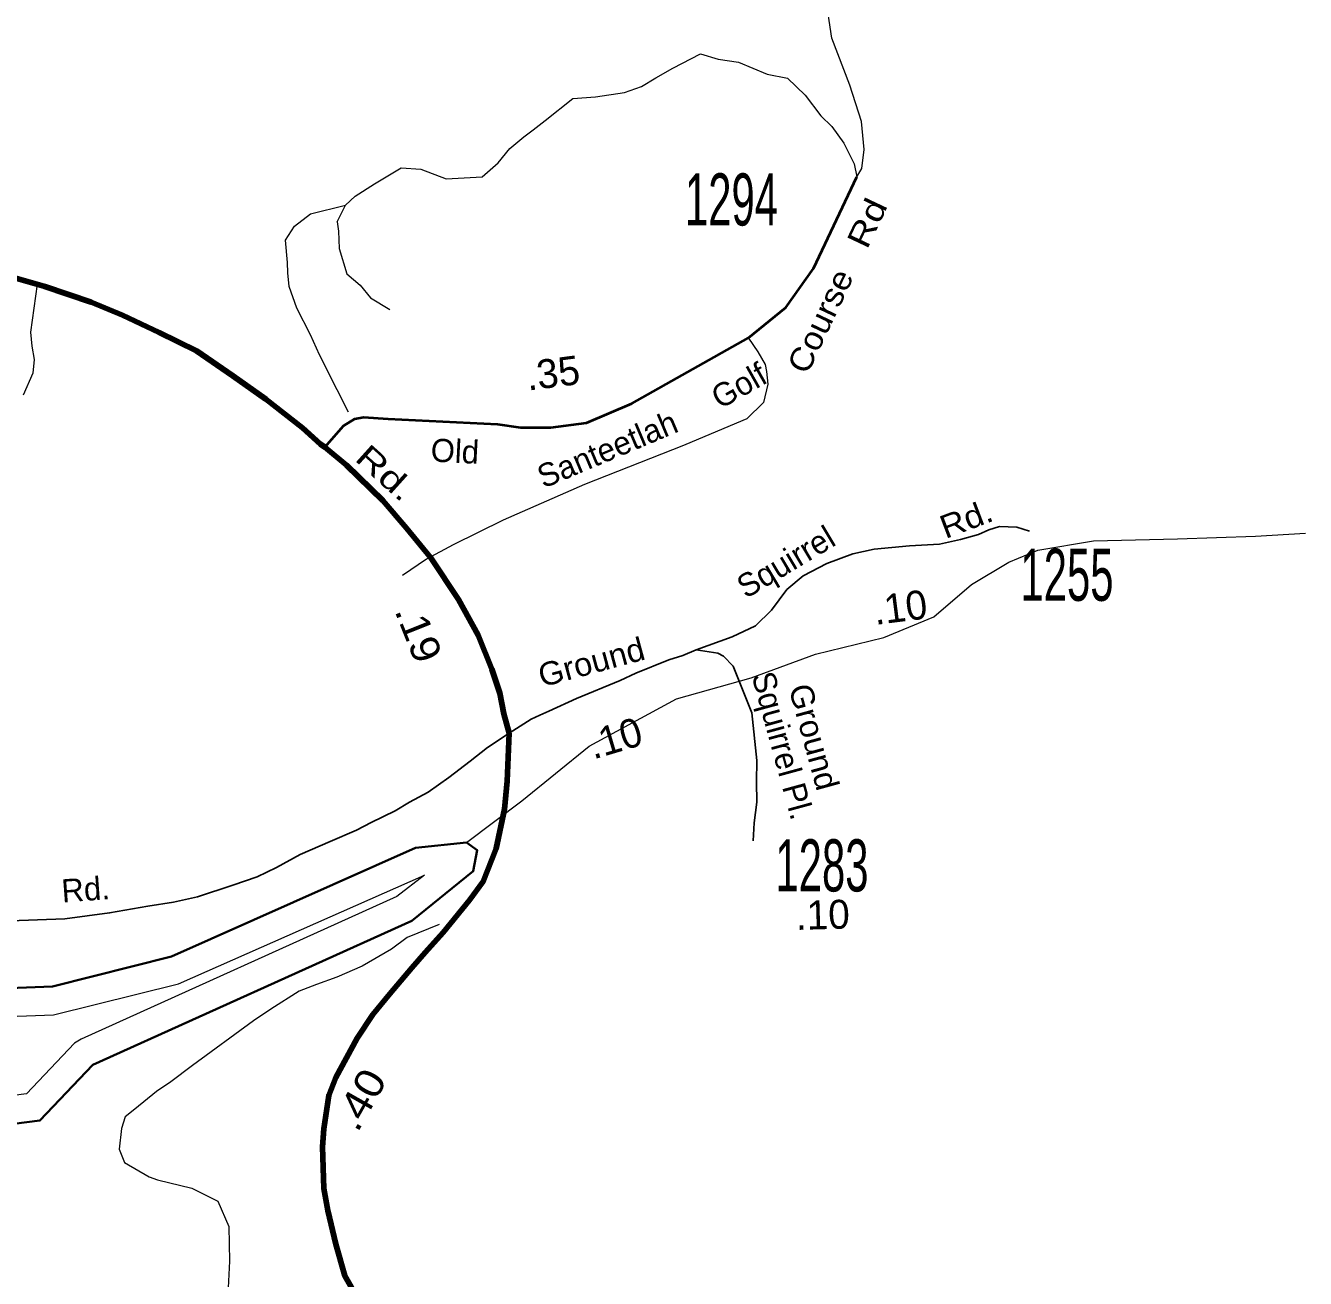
# Model space of a CAD drawing. Extents: x 149318 to 195731, y 173997 to 201585.
# Drawn here: x 170484 to 171589, y 188092 to 189173 of the extents above; entities that cross this region are included whole.
import ezdxf
from ezdxf.enums import TextEntityAlignment as Align

# ---------------------------------------------------------------- set-up
doc = ezdxf.new("R2010")
doc.units = 0
doc.header["$LTSCALE"] = 10
doc.linetypes.add('DASH_DOUBLE_DOT', pattern=[9.2, 5, -1.2, 0.3, -1.2, 0.3, -1.2])
for name, color, linetype, lineweight in [('11', 7, 'Continuous', 40), ('17', 7, 'Continuous', 13), ('28', 7, 'Continuous', 120), ('32', 7, 'Continuous', 25), ('35', 7, 'Continuous', 13), ('59', 7, 'DASH_DOUBLE_DOT', 13), ('60', 7, 'Continuous', 35), ('61', 7, 'Continuous', 13), ('8', 7, 'Continuous', 25)]:
    doc.layers.add(name, color=color, linetype=linetype, lineweight=lineweight)
doc.layers.add('6', color=7, linetype='Continuous')

msp = doc.modelspace()

# ---------------------------------------------------------------- linework, layer by layer
at = {"layer": '28'}
for points in [[(170742.49, 188809.2), (170738.98, 188812.06), (170723.21, 188825.96), (170691.81, 188850.69), (170663.08, 188870.98), (170631.73, 188892.59), (170599.65, 188908.37), (170567.92, 188923.4), (170540.88, 188934.48), (170501.03, 188948.09), (170475.87, 188955.22), (170435.87, 188964.43), (170381.19, 188975.89), (170326.17, 188987.92), (170265.3, 189001.33), (170208.06, 189011.48), (170146.47, 189024.06), (170082.16, 189038.49), (170015.14, 189052.96), (169974.77, 189061.23)], [(170901.67, 188562.37), (170897.17, 188579.13), (170893.6, 188596.98), (170886.84, 188617.83), (170875.03, 188646.99), (170857.94, 188677.8), (170834.09, 188713.69), (170813.06, 188739.43), (170792.78, 188763.29), (170761.33, 188793.84), (170742.49, 188809.2)], [(170807.72, 188031.23), (170788.01, 188052.73), (170770.55, 188075.27), (170759.85, 188094.06), (170752.15, 188121.42), (170745.2, 188150.35), (170741.82, 188169.32), (170740.5, 188205.25), (170741.63, 188220.84), (170745.95, 188249.77), (170752.04, 188265.07), (170770.55, 188299.19), (170784.07, 188319.67), (170798.68, 188337.31), (170817.59, 188359.95), (170829.23, 188373.1), (170844.63, 188390.38), (170867.54, 188418.38), (170879.33, 188434.35), (170890.41, 188462.91), (170897.54, 188496.84), (170899.98, 188520.88), (170901.67, 188562.37)]]:
    msp.add_lwpolyline(points, dxfattribs=at)
at = {"layer": '32', "lineweight": 40}
msp.add_lwpolyline([(170742.49, 188809.2), (170758.8, 188827.71), (170768.4, 188833.88), (170775.94, 188835.25), (170797.18, 188833.88), (170891.74, 188829.08), (170911.61, 188826.34), (170937.65, 188826.34), (170968.49, 188830.45), (171007.55, 188846.91), (171108.28, 188903.83), (171140.48, 188929.88), (171164.33, 188963.48), (171201.84, 189042.81)], dxfattribs=at)
at = {"layer": '32'}
for points in [[(171063.16, 188634.44), (171094.02, 188645.7), (171114.35, 188655.15), (171128.14, 188668.59), (171141.21, 188686.39), (171155.37, 188698.37), (171175.7, 188708.91), (171198.21, 188717.26), (171216.72, 188721.26), (171247.22, 188724.16), (171273.06, 188725.62), (171291.22, 188729.61), (171306.83, 188733.97), (171315.54, 188737.97), (171324.98, 188740.87), (171339.86, 188740.14), (171350.75, 188736.88)], [(170901.67, 188562.37), (170920.64, 188574.58), (170928.15, 188577.96), (170935.85, 188581.34), (170959.7, 188592.31), (170997.45, 188607.93), (171010.88, 188614.1), (171039.56, 188625.72), (171051.54, 188629.36), (171063.16, 188634.44)], [(171063.16, 188634.44), (171081.68, 188631.54), (171086.76, 188628.99), (171095.11, 188620.28), (171111.08, 188579.96), (171115.33, 188538.9), (171115.06, 188520.51), (171115.41, 188502.91), (171113.25, 188484.96), (171112.33, 188469.39)], [(170471.13, 188400.33), (170518.33, 188402.15), (170556.81, 188407.24), (170589.84, 188413.05), (170611.99, 188416.68), (170632.68, 188421.04), (170663.18, 188431.21), (170684.23, 188438.47), (170701, 188446.47), (170721.33, 188457.73), (170747.11, 188468.99), (170769.98, 188478.79), (170782.68, 188485.33), (170803.38, 188495.5), (170815.72, 188502.77), (170831.69, 188511.49), (170849.48, 188524.2), (170868.06, 188538.32), (170883.08, 188550.16), (170901.67, 188562.37)]]:
    msp.add_lwpolyline(points, dxfattribs=at)
at = {"layer": '35'}
for points in [[(171201.84, 189042.81), (171206.13, 189049.94), (171208.05, 189066.4), (171205.85, 189090.53), (171195.61, 189121.84), (171180.02, 189162.4), (171174.82, 189198.8)], [(170753.34, 189003.98), (170760.52, 189018.35), (170768.81, 189026.09), (170785.38, 189036.59), (170808.49, 189050.41), (170825.56, 189049.27), (170847.24, 189041.01), (170878.45, 189042.61), (170892.26, 189054.81), (170902.3, 189067.01), (170914.2, 189077.16), (170922.42, 189083.4), (170932.77, 189091.19), (170956.57, 189110.4), (170976.08, 189111.65), (171001.35, 189115.54), (171015.81, 189120.8), (171028.28, 189128.08), (171042.83, 189136.4), (171066.73, 189148.88), (171081.92, 189144.33), (171099.56, 189141.57), (171124.22, 189131.34), (171141.84, 189127.79), (171157.14, 189113.09), (171170.56, 189095.39), (171180.13, 189086.23), (171190.4, 189071.7), (171199.54, 189053.92), (171201.84, 189042.81)], [(170763.02, 188839.51), (170753.31, 188858.9), (170737.88, 188889.03), (170730.14, 188906.16), (170718.55, 188929.37), (170711.92, 188948.16), (170710.81, 188959.77), (170710.26, 188968.61), (170708.6, 188987.95), (170716.34, 189000.11), (170730.14, 189010.61), (170760.52, 189018.35)], [(170753.34, 189003.98), (170754.27, 188995.73), (170754.87, 188980.92), (170761.47, 188959.06), (170773.23, 188949.27), (170782.06, 188938.21), (170798.63, 188928.27)], [(170494.34, 188949.98), (170488.65, 188908.54), (170489.61, 188896.53), (170491.77, 188884.89), (170490.54, 188873.32), (170482.26, 188854.29)], [(171108.35, 188903.33), (171116.31, 188891.57), (171122.69, 188880.65), (171123.87, 188874.63), (171124.85, 188863.81), (171121.13, 188847.89), (171106.85, 188833.78), (171086.99, 188825.38), (171052.01, 188810.89), (170966.66, 188777.01), (170896.56, 188746.42), (170853.24, 188724.9), (170830.41, 188712.56), (170809.63, 188698.58)], [(170841.37, 188397.24), (170813.66, 188386.2), (170800.16, 188376.07), (170774.87, 188361.38), (170752.99, 188351.82), (170735.56, 188345.38), (170720.35, 188339.68), (170695.95, 188324.18), (170681.05, 188314.08), (170628.29, 188275.55), (170609.72, 188261.52), (170597.25, 188252.98), (170578.65, 188237.76), (170570.42, 188231.12), (170567.02, 188221.19), (170565.16, 188203.24), (170569.83, 188191.95), (170591.08, 188179.52), (170598.12, 188176.98), (170627.97, 188169.59), (170643.9, 188161.67), (170650.23, 188158.35), (170659.69, 188136.56), (170660.29, 188106.56), (170658.81, 188077.8)]]:
    msp.add_lwpolyline(points, dxfattribs=at)
at = {"layer": '59', "linetype": 'Continuous'}
msp.add_lwpolyline([(170864.95, 188468.08), (170912.55, 188503.89), (170970.59, 188551.16), (171046.08, 188592.06), (171110.66, 188610.27), (171166.16, 188630.77), (171225.02, 188644.95), (171268.14, 188663), (171300.75, 188690.73), (171332.92, 188709.94), (171357.92, 188720.3), (171406.06, 188728.33), (171478.39, 188730.25), (171545.84, 188732.41), (171588.83, 188735.17)], dxfattribs=at)
at = {"layer": '60'}
for points in [[(170864.95, 188468.08), (170820.83, 188463.45), (170610.39, 188369.7), (170507.52, 188343.77), (170387.84, 188339.16)], [(170422.58, 188218.5), (170496.77, 188228.02), (170542.34, 188276.08), (170817.75, 188400.53), (170870.66, 188443.45), (170874.08, 188461.38), (170864.95, 188468.08)]]:
    msp.add_lwpolyline(points, dxfattribs=at)
at = {"layer": '61'}
msp.add_lwpolyline([(170391.17, 188314.88), (170508.45, 188319.41), (170616.34, 188346.06), (170828.58, 188439.75), (170804.84, 188421.44), (170532.3, 188298.3), (170526.66, 188294.77), (170485.05, 188251.11), (170419.48, 188242.7)], dxfattribs=at)

# ---------------------------------------------------------------- texts
at = {"layer": '11'}
for s, rotation, width, p in [('Rd', 64.691, 1.25, (171219.64, 188998.59)), ('Course', 64.691, 1.1, (171179.25, 188913.98)), ('Rd.', 20.797, 1.1, (171299.63, 188738.1)), ('Ground', 15.132, 1.05, (170975.22, 188614.2)), ('Ground', 285.312, 1.05, (171155.07, 188556.58))]:
    msp.add_text(s, height=20, rotation=rotation, dxfattribs=dict(at, width=width)).set_placement(p, align=Align.CENTER)
for s, rotation, p in [('Golf ', 29.467, (171108.14, 188855.56)), ('Santeetlah', 22.848, (170990.27, 188798.31)), ('Old', 357.094, (170854.39, 188795.93)), ('Squirrel', 30.904, (171145.53, 188701.82)), ('Squirrel Pl.', 285.312, (171128.07, 188549.19)), ('Rd.', 4.261, (170536.87, 188417.74))]:
    msp.add_text(s, height=20, rotation=rotation, dxfattribs=at).set_placement(p, align=Align.CENTER)
at = {"layer": '17'}
for s, rotation, p in [('.35', 7.238, (170940.92, 188861.06)), ('.10', 7.238, (171240.71, 188658.78)), ('.10', 16.531, (170996.65, 188546.28)), ('.10', 1.597, (171172.7, 188393.21))]:
    msp.add_text(s, height=25, rotation=rotation, dxfattribs=at).set_placement(p, align=Align.CENTER)
for s, rotation, width, p in [('.19', 291.757, 1.1, (170812, 188644.41)), ('.40', 60.505, 1.15, (170783.87, 188240.1))]:
    msp.add_text(s, height=25, rotation=rotation, dxfattribs=dict(at, width=width)).set_placement(p, align=Align.CENTER)
at = {"layer": '6', "width": 1.35}
msp.add_text('Rd.', height=20, rotation=318.008, dxfattribs=at).set_placement((170788.32, 188779.73), align=Align.CENTER)
at = {"layer": '8', "width": 0.6}
for s, p in [('1294', (171093.56, 189000.68)), ('1255', (171383.07, 188676.68)), ('1283', (171171.63, 188425.8))]:
    msp.add_text(s, height=45, dxfattribs=at).set_placement(p, align=Align.CENTER)

doc.saveas('drawing.dxf')
